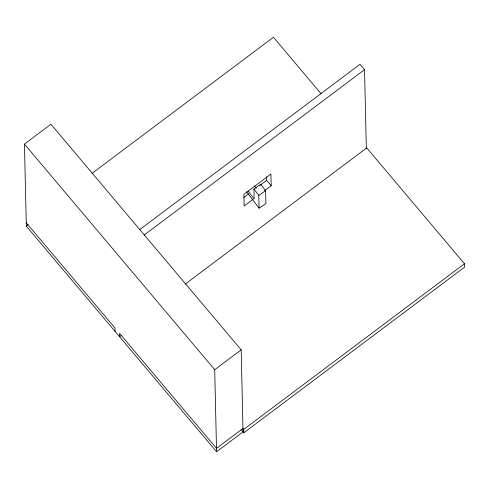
<?xml version="1.0" encoding="UTF-8"?>
<svg xmlns="http://www.w3.org/2000/svg" width="489" height="489" viewBox="0 0 489 489"><rect width="100%" height="100%" fill="white"/><g stroke="black" fill="none" stroke-linecap="round" stroke-linejoin="round"><path stroke-width="0.73" d="M24.45 144.102L50.929 124.237L241.181 349.837L243.045 431.873L216.566 451.744L26.314 226.144L24.45 144.102L214.708 369.702L216.566 451.744M92.348 173.149L273.443 37.256L321.016 93.668M26.314 226.144L28.117 224.787M139.701 229.616L360.014 64.297L364.549 69.67L366.34 148.558M144.231 234.989L364.549 69.67M243.822 197.47L248.632 193.864M259.445 185.747L266.652 180.337L266.572 176.688M253.161 199.237L244.152 205.997L243.883 194.304L270.918 174.017L271.187 185.716L264.58 190.673M185.038 284.243L366.75 147.892L464.471 263.773L464.55 267.159L243.815 432.789L241.077 429.538M121.419 335.423L119.616 336.78L119.536 333.394L216.493 448.358L242.966 428.492L243.742 429.409L243.815 432.789M214.708 369.702L241.181 349.837M243.742 429.409L464.471 263.773M248.229 191.23L254.152 198.992L253.925 188.962L260.716 184.347L265.594 190.734L265.888 203.558L259.097 208.173L246.584 191.786M259.097 208.173L258.803 195.349L265.594 190.734M266.652 180.337L271.187 185.716M26.235 222.758L115.007 328.021L115.08 331.408M254.476 185.899L256.322 188.326M253.925 188.962L258.803 195.349"/></g></svg>
